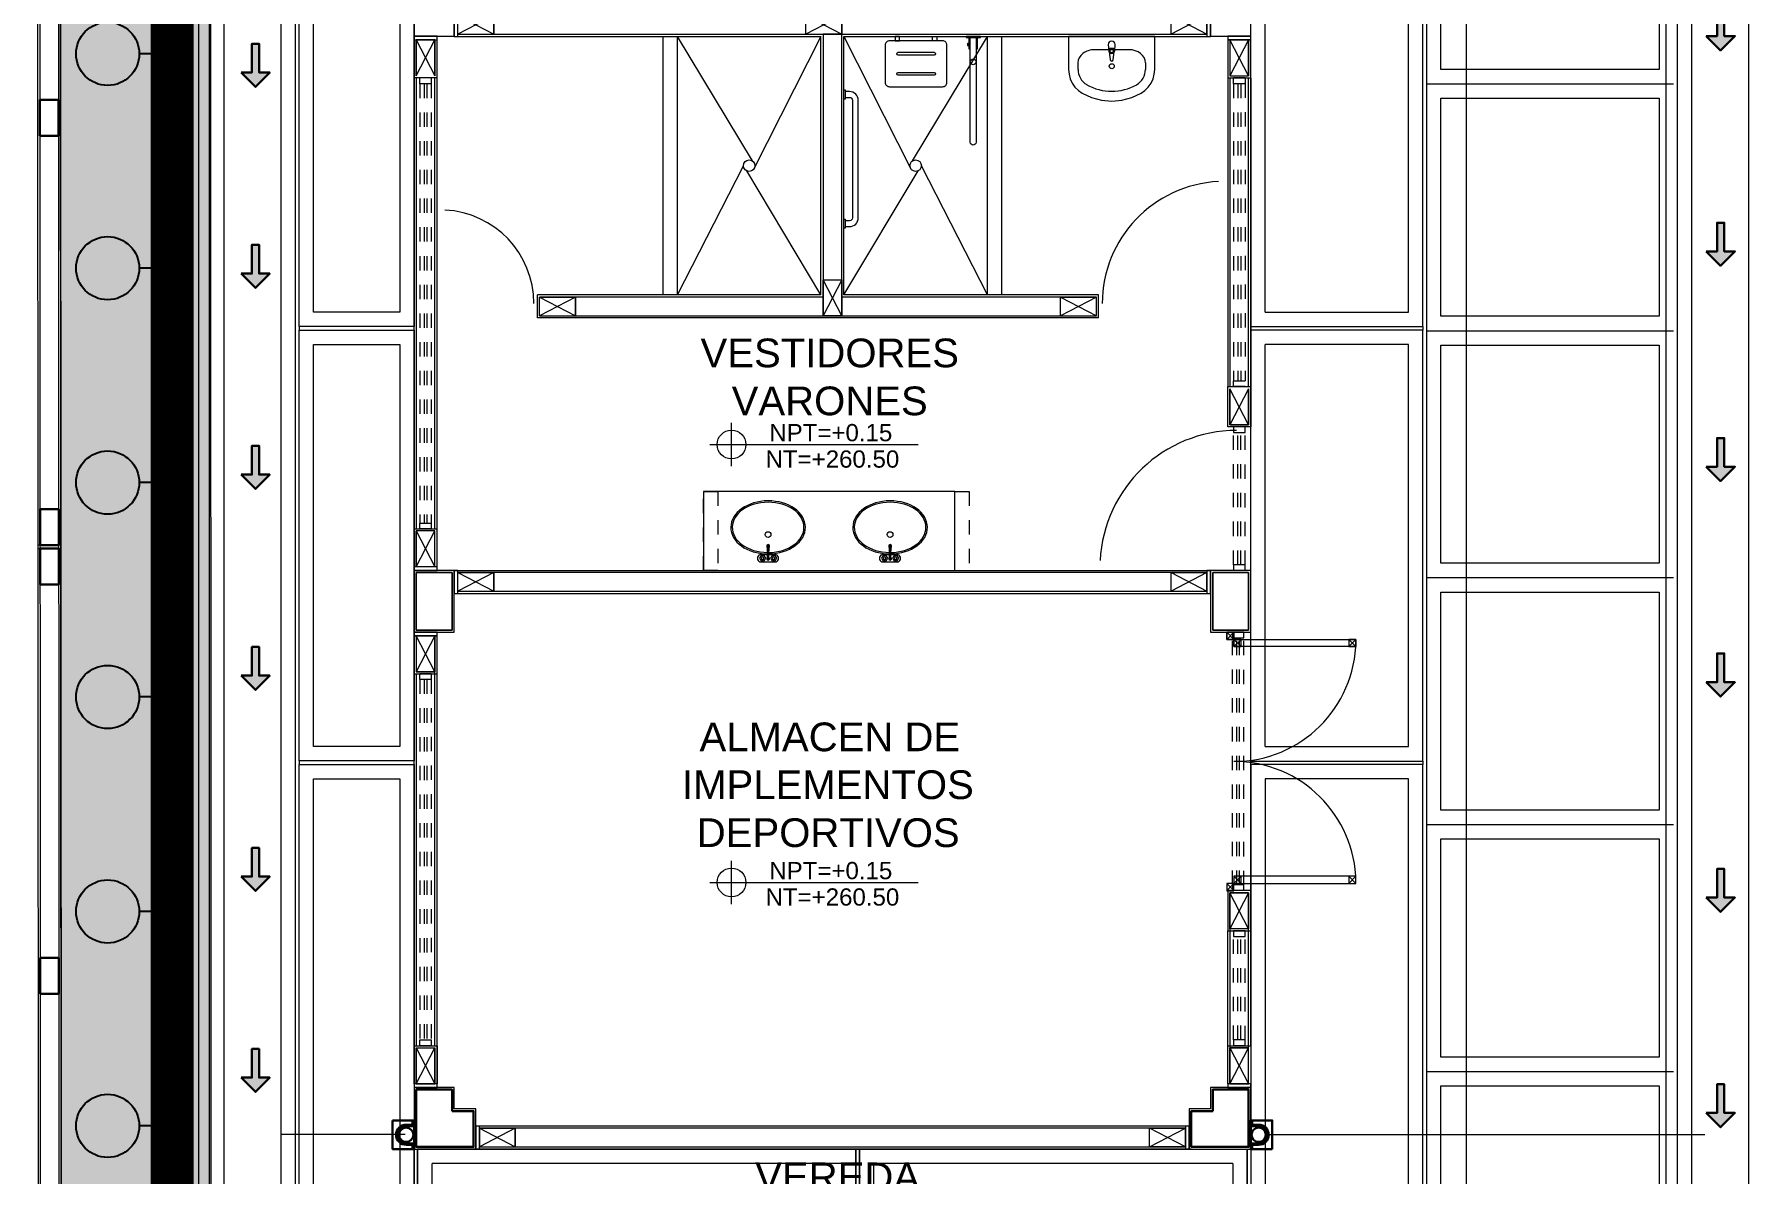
# Model space of a CAD drawing. Header units: metres. Extents: x 349075 to 349285, y 9281902 to 9282050.
# Drawn here: x 349090.89 to 349102.79, y 9281975.25 to 9281983.19 of the extents above; entities that cross this region are included whole.
import ezdxf

# ---------------------------------------------------------------- set-up
doc = ezdxf.new("R2010")
doc.units = ezdxf.units.M
doc.header["$LTSCALE"] = 0.25
doc.linetypes.add('01 nivel$0$HIDDEN2', pattern=[0.1875, 0.125, -0.0625])
doc.linetypes.add('DASHED', pattern=[1.524, 1.27, -0.254])
for name, color, linetype, lineweight in [('.', 7, 'Continuous', 0), ('0_ CUNETAS', 151, 'Continuous', 5), ('AREA-VERDE', 3, 'CONTINUOUS', 9), ('ARQ-FONDO', 253, 'CONTINUOUS', 9), ('CUNETAS-RED', 5, 'CONTINUOUS', 18), ('LLORAD-SIMB', 1, 'CONTINUOUS', 25), ('LLORAD-TRAMO', 1, 'CONTINUOUS', 70)]:
    doc.layers.add(name, color=color, linetype=linetype, lineweight=lineweight)
doc.styles.add('Arial_1', font='arial.ttf', dxfattribs={"height": 0.15})

# ---------------------------------------------------------------- blocks, each defined once
blk = doc.blocks.new('*U3857')
at = {"layer": '.', "lineweight": 30}
h = blk.add_hatch(color=1, dxfattribs=at)
h.dxf.hatch_style = 1
h.paths.add_polyline_path([(-0.025, -0.05), (-0.1, -0.05), (0, -0.15), (0.1, -0.05), (0.025, -0.05), (0.025, 0.15), (-0.025, 0.15)])
at = {"layer": '0_ CUNETAS', "color": 1, "lineweight": 30}
blk.add_lwpolyline([(-0.1, -0.05), (-0.025, -0.05), (-0.025, 0.15), (0.025, 0.15), (0.025, -0.05), (0.1, -0.05), (0, -0.15)], close=True, dxfattribs=at)
blk = doc.blocks.new('*U3858')
at = {"layer": '0_ CUNETAS', "color": 0, "linetype": 'ByBlock', "lineweight": -2, "transparency": 16777216}
for p in [(0, 64.4), (0, 63), (0, 61.6), (0, 60.2), (0, 58.8), (0, 57.4)]:
    blk.add_blockref('*U3857', p, dxfattribs=at)
blk = doc.blocks.new('*U3805')
at = {"layer": '.', "lineweight": 30}
h = blk.add_hatch(color=1, dxfattribs=at)
h.dxf.hatch_style = 1
h.paths.add_polyline_path([(-0.025, -0.05), (-0.1, -0.05), (0, -0.15), (0.1, -0.05), (0.025, -0.05), (0.025, 0.15), (-0.025, 0.15)])
at = {"layer": '0_ CUNETAS', "color": 1, "lineweight": 30}
blk.add_lwpolyline([(-0.1, -0.05), (-0.025, -0.05), (-0.025, 0.15), (0.025, 0.15), (0.025, -0.05), (0.1, -0.05), (0, -0.15)], close=True, dxfattribs=at)
blk = doc.blocks.new('*U3868')
at = {"layer": '0_ CUNETAS', "color": 0, "linetype": 'ByBlock', "lineweight": -2, "transparency": 16777216}
for p in [(0, 60), (0, 58.5), (0, 57), (0, 55.5), (0, 54), (0, 52.5)]:
    blk.add_blockref('*U3805', p, dxfattribs=at)
blk = doc.blocks.new('red drenaje')
at = {"layer": 'CUNETAS-RED', "lineweight": 0}
for p, q in [((-58.925, 56.623, -4.4), (-58.932, 109.103, -4.4)), ((-58.325, 56.624, -4.4), (-58.332, 109.103, -4.4)), ((-48.7, 70.003), (-48.7, 10.193)), ((-48.6, 69.78), (-48.6, 10.193))]:
    blk.add_line(p, q, dxfattribs=at)
at = {"layer": 'CUNETAS-RED', "lineweight": 0, "elevation": -24.948}
blk.add_lwpolyline([(-58.432, 109.003), (-58.832, 109.003), (-58.825, 56.724), (-58.425, 56.723)], close=True, dxfattribs=at)
at = {"layer": 'CUNETAS-RED', "lineweight": 0}
blk.add_lwpolyline([(-48.2, 10.193), (-48.2, 69.903), (-48.6, 69.903), (-48.6, 10.193)], close=True, dxfattribs=at)
for name, p in [('*U3858', (-58.605, 0.571, -24.948)), ('*U3868', (-48.396, 5.225))]:
    blk.add_blockref(name, p, dxfattribs=at)
blk = doc.blocks.new('bloque pg edf 04')
at = {"layer": 'ARQ-FONDO', "ltscale": 0.7, "elevation": 20.549}
blk.add_lwpolyline([(-12.33, 36.63), (1.5, 36.63), (1.5, -1.5), (-12.33, -1.5)], close=True, dxfattribs=at)
blk = doc.blocks.new('VEREDAA PG EDF 09')
at = {"layer": 'ARQ-FONDO'}
for p, q in [((-7.83, -6.851, -726.015), (-7.83, -3.851, -726.015)), ((-7.03, -6.851, -726.015), (-7.03, -3.851, -726.015)), ((-1.2, -6.851, 0), (-1.2, -3.851, 0)), ((0, -6.851, 0), (0, -3.851, 0)), ((-7.73, -6.751, -726.015), (-7.73, -3.951, -726.015)), ((-7.13, -3.951, -726.015), (-7.13, -6.751, -726.015)), ((-1.1, -6.751, 0), (-1.1, -3.951, 0)), ((-0.1, -6.751, 0), (-0.1, -3.951, 0)), ((-7.13, -6.751, -726.015), (-7.73, -6.751, -726.015)), ((-1.1, -6.751, 0), (-0.1, -6.751, 0)), ((-7.03, -6.851, -726.015), (-7.83, -6.851, -726.015)), ((-7.83, -9.876, -726.015), (-7.83, -6.876, -726.015)), ((-7.83, -6.876, -726.015), (-7.03, -6.876, -726.015)), ((-7.03, -9.876, -726.015), (-7.03, -6.876, -726.015)), ((-1.2, -6.851, 0), (0, -6.851, 0)), ((0, -6.877, 0), (-1.2, -6.877, 0)), ((-1.2, -9.877, 0), (-1.2, -6.877, 0)), ((0, -9.877, 0), (0, -6.877, 0)), ((-7.73, -9.776, -726.015), (-7.73, -6.976, -726.015)), ((-7.73, -6.976, -726.015), (-7.13, -6.976, -726.015)), ((-7.13, -6.976, -726.015), (-7.13, -9.776, -726.015)), ((-0.1, -6.977, 0), (-1.1, -6.977, 0)), ((-1.1, -9.777, 0), (-1.1, -6.977, 0)), ((-0.1, -9.777, 0), (-0.1, -6.977, 0)), ((-7.13, -9.776, -726.015), (-7.73, -9.776, -726.015)), ((-1.1, -9.777, 0), (-0.1, -9.777, 0)), ((-7.03, -9.876, -726.015), (-7.83, -9.876, -726.015)), ((-7.83, -13.38, -1010.523), (-7.83, -9.902, -1010.523)), ((-7.83, -9.902, -1010.523), (-7.03, -9.902, -1010.523)), ((-7.03, -9.902, -1010.523), (-7.03, -13.38, -1010.523)), ((-1.2, -9.877, 0), (0, -9.877, 0)), ((-1.2, -9.902, 0), (-1.2, -13.38, 0)), ((0, -9.902, 0), (-1.2, -9.902, 0)), ((0, -13.38, 0), (0, -9.902, 0)), ((-7.73, -13.28, -1010.523), (-7.73, -10.002, -1010.523)), ((-7.73, -10.002, -1010.523), (-7.13, -10.002, -1010.523)), ((-7.13, -10.002, -1010.523), (-7.13, -13.28, -1010.523)), ((-1.1, -10.002, 0), (-1.1, -13.28, 0)), ((-0.1, -10.002, 0), (-1.1, -10.002, 0)), ((-0.1, -13.28, 0), (-0.1, -10.002, 0)), ((-7.005, -13.38, 0), (-7.005, -12.58, 0)), ((-3.952, -12.58, 0), (-7.005, -12.58)), ((-3.952, -12.58, 0), (-3.952, -13.38, 0)), ((-3.927, -13.38, 0), (-3.927, -12.58, 0)), ((-3.927, -13.38, 0), (-3.927, -12.58, 0)), ((-3.927, -12.58, 0), (-1.225, -12.58, 0)), ((-1.225, -12.58, 0), (-1.225, -13.38, 0)), ((-1.225, -12.58, 0), (-1.225, -13.38, 0)), ((-6.905, -13.28, 0), (-6.905, -12.68, 0)), ((-4.052, -12.68, 0), (-6.905, -12.68, 0)), ((-4.052, -12.68, 0), (-4.052, -13.28, 0)), ((-3.827, -13.28, 0), (-3.827, -12.68, 0)), ((-3.827, -13.28, 0), (-3.827, -12.68, 0)), ((-1.325, -12.68, 0), (-3.827, -12.68, 0)), ((-1.325, -12.68, 0), (-1.325, -13.28, 0)), ((-1.325, -12.68, 0), (-1.325, -13.28, 0))]:
    blk.add_line(p, q, dxfattribs=at)
for points, elevation in [([(-7.03, -6.876), (-7.03, -6.851), (-7.83, -6.851), (-7.83, -6.876)], -726.015), ([(0, -6.851), (0, -6.877), (-1.2, -6.877), (-1.2, -6.851)], 0), ([(-7.03, -9.902), (-7.03, -9.876), (-7.83, -9.876), (-7.83, -9.902)], -726.015), ([(0, -9.877), (0, -9.902), (-1.2, -9.902), (-1.2, -9.877)], 0), ([(-3.952, -12.58), (-3.927, -12.58), (-3.927, -13.38), (-3.952, -13.38)], 0), ([(-1.225, -12.58), (-1.2, -12.58), (-1.2, -13.38), (-1.225, -13.38)], 0)]:
    blk.add_lwpolyline(points, close=True, dxfattribs=dict(at, elevation=elevation))
blk.add_lwpolyline([(-7.03, -12.58), (-7.005, -12.58), (-7.005, -13.38), (-7.03, -13.38)], close=True, dxfattribs=at)
at = {"layer": 'ARQ-FONDO', "style": 'Arial_1'}
blk.add_text('VEREDA', height=0.2, dxfattribs=at).set_placement((-4.653, -12.873))
blk = doc.blocks.new('FENENFONFNK')
at = {"layer": 'ARQ-FONDO'}
for p, q in [((-5.83, -3.051, -726.015), (-5.83, -6.051, -726.015)), ((-5.525, -4.016), (-5.525, -3.886)), ((-5.275, -3.886), (-5.525, -4.016)), ((-5.525, -3.886), (-5.275, -4.016)), ((-5.275, -3.886), (-5.275, -4.016)), ((-5.275, -4.016), (-5.275, -3.886)), ((-3.1, -4.016), (-3.1, -3.886)), ((-3.1, -4.016), (-3.1, -3.886)), ((-2.85, -3.886), (-3.1, -4.016)), ((-3.1, -3.886), (-2.85, -4.016)), ((-2.85, -3.886), (-2.85, -4.016)), ((-2.85, -4.016), (-2.85, -3.886)), ((-0.555, -4.016), (-0.555, -3.886)), ((-0.555, -4.016), (-0.555, -3.886)), ((-0.305, -3.886), (-0.555, -4.016)), ((-0.555, -3.886), (-0.305, -4.016)), ((-0.305, -4.016), (-0.305, -3.886)), ((-5.55, -4.031), (-2.995, -4.031, -441.508)), ((-5.525, -4.016), (-5.275, -4.016)), ((-5.275, -4.016), (-3.1, -4.016)), ((-4.095, -5.831, -441.507), (-4.095, -4.031, -441.507)), ((-3.995, -5.831, -441.507), (-3.995, -4.031, -441.507)), ((-3.1, -4.016), (-2.85, -4.016)), ((-2.995, -5.831, -441.507), (-2.995, -4.031)), ((-2.98, -4.016), (-2.98, -5.726)), ((-2.85, -4.016), (-2.98, -4.016)), ((-2.85, -4.016), (-0.555, -4.016)), ((-2.85, -5.726), (-2.85, -4.016)), ((-2.835, -4.031), (-0.28, -4.031)), ((-2.835, -5.831), (-2.835, -4.031)), ((-1.835, -5.831, 0), (-1.835, -4.031, 0)), ((-1.735, -5.831, 0), (-1.735, -4.031, 0)), ((-0.555, -4.016), (-0.305, -4.016)), ((-5.83, -7.725), (-5.83, -4.055, -726.015)), ((-5.815, -4.055), (-5.685, -4.055)), ((-5.815, -4.305), (-5.815, -4.055)), ((-5.815, -4.055), (-5.815, -4.305)), ((-5.685, -4.055), (-5.815, -4.055)), ((-5.815, -4.055), (-5.685, -4.305)), ((-5.815, -4.305), (-5.685, -4.055)), ((-5.685, -4.055), (-5.685, -4.305)), ((-5.685, -4.305), (-5.685, -4.055)), ((-5.67, -7.725), (-5.67, -4.055)), ((-0.16, -4.055), (-0.16, -4.32)), ((0, -4.055), (-0.16, -4.055)), ((-0.145, -4.055), (-0.145, -4.305)), ((-0.145, -4.055), (-0.015, -4.055)), ((-0.015, -4.305), (-0.145, -4.055)), ((-0.015, -4.055), (-0.145, -4.305)), ((-0.015, -4.305), (-0.015, -4.055)), ((-0.015, -4.055), (-0.015, -4.305)), ((0, -4.32), (0, -4.055)), ((-5.67, -4.32), (-5.83, -4.32)), ((-5.815, -4.32), (-5.815, -7.46)), ((-5.685, -7.46), (-5.685, -4.32)), ((-0.16, -4.32), (0, -4.32)), ((-0.16, -4.321), (-0.16, -6.469)), ((-0.145, -4.305), (-0.015, -4.305)), ((-0.145, -4.32), (-0.145, -6.469)), ((-0.015, -6.469), (-0.015, -4.32)), ((0, -4.321), (0, -6.469)), ((-2.98, -5.726), (-2.85, -5.726)), ((-2.98, -5.976), (-2.98, -5.726)), ((-2.98, -5.726), (-2.85, -5.726)), ((-2.98, -5.726), (-2.98, -5.976)), ((-2.85, -5.976), (-2.98, -5.726)), ((-2.85, -5.726), (-2.98, -5.976)), ((-2.85, -5.726), (-2.85, -5.976)), ((-2.85, -5.976), (-2.85, -5.726)), ((-2.995, -5.831), (-4.97, -5.831)), ((-4.97, -5.991), (-4.97, -5.831)), ((-4.705, -5.846), (-4.955, -5.846)), ((-4.955, -5.846), (-4.705, -5.846)), ((-4.955, -5.976), (-4.955, -5.846)), ((-4.705, -5.846), (-4.955, -5.976)), ((-4.955, -5.846), (-4.705, -5.976)), ((-2.98, -5.846), (-4.705, -5.846)), ((-4.705, -5.846), (-4.705, -5.976)), ((-4.705, -5.976), (-4.705, -5.846)), ((-2.98, -5.976), (-2.98, -5.846)), ((-1.325, -5.846), (-2.85, -5.846)), ((-2.85, -5.846), (-2.85, -5.976)), ((-1.06, -5.831), (-2.835, -5.831)), ((-1.325, -5.976), (-1.325, -5.846)), ((-1.075, -5.846), (-1.325, -5.846)), ((-1.325, -5.846), (-1.075, -5.846)), ((-1.325, -5.976), (-1.325, -5.846)), ((-1.075, -5.846), (-1.325, -5.976)), ((-1.325, -5.846), (-1.075, -5.976)), ((-1.075, -5.976), (-1.075, -5.846)), ((-1.06, -5.991), (-1.06, -5.831)), ((-1.06, -5.991), (-4.97, -5.991)), ((-4.955, -5.976), (-4.705, -5.976)), ((-4.705, -5.976), (-2.98, -5.976)), ((-2.85, -5.976), (-2.98, -5.976)), ((-2.98, -5.976), (-2.85, -5.976)), ((-2.85, -5.976), (-1.325, -5.976)), ((-1.325, -5.976), (-1.075, -5.976)), ((-5.83, -6.076, -726.015), (-5.83, -9.076, -726.015)), ((-0.16, -6.75), (-0.16, -6.469)), ((-0.16, -6.469), (0, -6.469)), ((-0.145, -6.735), (-0.145, -6.485)), ((-0.145, -6.485), (-0.145, -6.735)), ((-0.015, -6.735), (-0.145, -6.485)), ((-0.015, -6.485), (-0.145, -6.735)), ((-0.015, -6.485), (-0.015, -6.735)), ((-0.015, -6.735), (-0.015, -6.485)), ((0, -6.469), (0, -6.75)), ((-3.618, -7.023, -441.507), (-3.618, -6.723, -441.507)), ((0, -6.75), (-0.16, -6.75)), ((-0.015, -6.735), (-0.145, -6.735)), ((-0.145, -6.735), (-0.015, -6.735)), ((0, -7.75), (0, -6.75)), ((-3.768, -6.873, -441.507), (-2.318, -6.873, -441.507)), ((-5.83, -7.46), (-5.67, -7.46)), ((-5.685, -7.475), (-5.815, -7.475)), ((-5.815, -7.475), (-5.815, -7.725)), ((-5.815, -7.725), (-5.815, -7.475)), ((-5.815, -7.475), (-5.685, -7.725)), ((-5.815, -7.725), (-5.685, -7.475)), ((-5.685, -7.725), (-5.685, -7.475)), ((-5.685, -7.725), (-5.815, -7.725)), ((-5.815, -7.765), (-5.565, -7.765)), ((-5.815, -8.165), (-5.815, -7.765)), ((-5.565, -7.765), (-5.565, -8.165)), ((-5.55, -7.75), (-0.28, -7.75)), ((-5.275, -7.765), (-5.525, -7.765)), ((-5.525, -7.765), (-5.275, -7.765)), ((-5.525, -7.895), (-5.525, -7.765)), ((-5.275, -7.765), (-5.525, -7.895)), ((-5.525, -7.765), (-5.275, -7.895)), ((-0.555, -7.765), (-5.275, -7.765)), ((-5.275, -7.765), (-5.275, -7.895)), ((-5.275, -7.895), (-5.275, -7.765)), ((-0.555, -7.895), (-0.555, -7.765)), ((-0.305, -7.765), (-0.555, -7.765)), ((-0.555, -7.765), (-0.305, -7.765)), ((-0.555, -7.895), (-0.555, -7.765)), ((-0.305, -7.765), (-0.555, -7.895)), ((-0.555, -7.765), (-0.305, -7.895)), ((-0.305, -7.895), (-0.305, -7.765)), ((-0.265, -8.165), (-0.265, -7.765)), ((-0.265, -7.765), (-0.015, -7.765)), ((-0.015, -7.765), (-0.015, -8.165)), ((-5.55, -7.91), (-0.28, -7.91)), ((-5.525, -7.895), (-5.275, -7.895)), ((-5.275, -7.895), (-0.555, -7.895)), ((-0.555, -7.895), (-0.305, -7.895)), ((-5.83, -8.205), (-5.83, -8.47)), ((-5.67, -8.205), (-5.83, -8.205)), ((-5.565, -8.165), (-5.815, -8.165)), ((-5.685, -8.205), (-5.815, -8.205)), ((-5.815, -8.205), (-5.815, -8.455)), ((-5.815, -8.205), (-5.685, -8.205)), ((-5.685, -8.455), (-5.815, -8.205)), ((-5.685, -8.205), (-5.815, -8.455)), ((-5.685, -8.455), (-5.685, -8.205)), ((-5.685, -8.205), (-5.685, -8.455)), ((-5.67, -11.325), (-5.67, -8.205)), ((-5.67, -8.47), (-5.67, -8.205)), ((-0.015, -8.165), (-0.265, -8.165)), ((0, -9.98), (0, -8.18)), ((-5.83, -11.325), (-5.83, -8.47)), ((-5.83, -8.47), (-5.67, -8.47)), ((-5.685, -8.455), (-5.815, -8.455)), ((-5.815, -8.455), (-5.685, -8.455)), ((-5.815, -8.47), (-5.815, -11.06)), ((-5.685, -11.06), (-5.685, -8.455)), ((-3.618, -10.073, -441.507), (-3.618, -9.773, -441.507)), ((-3.768, -9.923, -441.507), (-2.318, -9.923, -441.507)), ((-0.16, -9.98), (-0.16, -10.26)), ((0, -9.98), (-0.16, -9.98)), ((-0.145, -10.245), (-0.145, -9.995)), ((-0.145, -9.995), (-0.015, -9.995)), ((-0.015, -9.995), (-0.145, -9.995)), ((-0.145, -9.995), (-0.145, -10.245)), ((-0.015, -10.245), (-0.145, -9.995)), ((-0.015, -9.995), (-0.145, -10.245)), ((-0.015, -9.995), (-0.015, -10.245)), ((-0.015, -10.245), (-0.015, -9.995)), ((0, -10.26), (0, -9.98)), ((-0.16, -10.26), (0, -10.26)), ((-0.16, -11.06), (-0.16, -10.26)), ((-0.145, -10.245), (-0.145, -11.075)), ((-0.015, -10.245), (-0.145, -10.245)), ((-0.015, -10.245), (-0.145, -10.245)), ((-0.015, -11.075), (-0.015, -10.245)), ((0, -11.06), (0, -10.26, 0)), ((-5.83, -11.325), (-5.83, -11.06)), ((-5.83, -11.06), (-5.67, -11.06)), ((-5.67, -11.06), (-5.67, -11.325)), ((-0.16, -11.325), (-0.16, -11.06)), ((-0.16, -11.06), (0, -11.06)), ((0, -11.06), (0, -11.325)), ((-5.815, -11.075), (-5.685, -11.075)), ((-5.815, -11.325), (-5.815, -11.075)), ((-5.815, -11.075), (-5.815, -11.325)), ((-5.815, -11.075), (-5.685, -11.325)), ((-5.815, -11.325), (-5.685, -11.075)), ((-5.685, -11.075), (-5.685, -11.325)), ((-5.685, -11.325), (-5.685, -11.075)), ((-0.015, -11.075), (-0.145, -11.075)), ((-0.145, -11.075), (-0.145, -11.325)), ((-0.145, -11.325), (-0.145, -11.075)), ((-0.145, -11.075), (-0.015, -11.325)), ((-0.145, -11.325), (-0.015, -11.075)), ((-0.145, -11.075), (-0.015, -11.075)), ((-0.015, -11.325), (-0.015, -11.075)), ((-5.67, -11.325), (-5.83, -11.325)), ((-5.685, -11.325), (-5.815, -11.325)), ((-5.815, -11.325), (-5.685, -11.325)), ((0, -11.325), (-0.16, -11.325)), ((-0.145, -11.325), (-0.015, -11.325)), ((-0.015, -11.325), (-0.145, -11.325)), ((-0.43, -11.62), (-5.4, -11.62)), ((-5.375, -11.635), (-5.375, -11.765)), ((-5.125, -11.635), (-5.375, -11.635)), ((-5.375, -11.635), (-5.125, -11.635)), ((-5.375, -11.765), (-5.375, -11.635)), ((-5.125, -11.635), (-5.375, -11.765)), ((-5.375, -11.635), (-5.125, -11.765)), ((-5.125, -11.765), (-5.125, -11.635)), ((-0.705, -11.635), (-5.125, -11.635)), ((-5.125, -11.635), (-5.125, -11.765)), ((-0.705, -11.765), (-0.705, -11.635)), ((-0.705, -11.635), (-0.455, -11.635)), ((-0.705, -11.765), (-0.705, -11.635)), ((-0.455, -11.635), (-0.705, -11.635)), ((-0.705, -11.765), (-0.455, -11.635)), ((-0.455, -11.765), (-0.705, -11.635)), ((-0.455, -11.635), (-0.455, -11.765)), ((-0.455, -11.765), (-0.455, -11.635)), ((-5.375, -11.765), (-5.125, -11.765)), ((-5.125, -11.765), (-0.705, -11.765)), ((-0.455, -11.765), (-0.705, -11.765)), ((-0.705, -11.765), (-0.455, -11.765)), ((-5.805, -11.78, 0), (-2.752, -11.78, 0)), ((-0.415, -11.78), (-5.4, -11.78)), ((-2.727, -11.78, 0), (-0.025, -11.78, 0)), ((-2.727, -11.78, 0), (-0.025, -11.78, 0))]:
    blk.add_line(p, q, dxfattribs=at)
at = {"layer": 'ARQ-FONDO', "lineweight": 0}
for p, q in [((-3.472, -4.898), (-3.995, -4.031)), ((-2.995, -4.031), (-3.462, -4.953)), ((-2.835, -4.031, 0), (-2.368, -4.953, 0)), ((-2.358, -4.898, 0), (-1.835, -4.031, 0)), ((-3.995, -5.831), (-3.535, -4.931)), ((-2.995, -5.831), (-3.512, -4.967)), ((-2.835, -5.831, 0), (-2.318, -4.967, 0)), ((-1.835, -5.831, 0), (-2.295, -4.931, 0)), ((-2.063, -7.2, -441.507), (-3.813, -7.2, -441.507)), ((-3.813, -7.2, -441.507), (-3.813, -7.75, -441.507)), ((-2.063, -7.75, -441.507), (-2.063, -7.2, -441.507)), ((-3.368, -7.668, -441.507), (-3.368, -7.579, -441.507)), ((-3.358, -7.668, -441.507), (-3.358, -7.579, -441.507)), ((-2.518, -7.668, -441.507), (-2.518, -7.579, -441.507)), ((-2.508, -7.668, -441.507), (-2.508, -7.579, -441.507)), ((-3.813, -7.75, -441.507), (-2.063, -7.75, -441.507))]:
    blk.add_line(p, q, dxfattribs=at)
at = {"layer": 'ARQ-FONDO', "linetype": 'Continuous'}
for p, q in [((-1.269, -4.031, -441.507), (-1.269, -4.26, -441.507)), ((-0.669, -4.031, -441.507), (-1.269, -4.031, -441.507)), ((-0.669, -4.26, -441.507), (-0.669, -4.031, -441.507)), ((-0.85, -4.123, -441.507), (-1.088, -4.123, -441.507)), ((-0.994, -4.088, -441.507), (-0.99, -4.13, -441.507)), ((-0.987, -4.139, -441.507), (-0.98, -4.192, -441.507)), ((-0.983, -4.128, -441.507), (-0.983, -4.113, -441.507)), ((-0.983, -4.113, -441.507), (-0.956, -4.113, -441.507)), ((-0.958, -4.192, -441.507), (-0.951, -4.139, -441.507)), ((-0.956, -4.113, -441.507), (-0.956, -4.128, -441.507)), ((-0.948, -4.13, -441.507), (-0.944, -4.088, -441.507)), ((-1.269, -4.26, -441.507), (-1.266, -4.293, -441.507)), ((-1.204, -4.214, -441.507), (-1.204, -4.26, -441.507)), ((-0.734, -4.214, -441.507), (-0.734, -4.26, -441.507)), ((-0.672, -4.293, -441.507), (-0.669, -4.26, -441.507)), ((-5.79, -4.36), (-5.79, -4.32)), ((-5.71, -4.32), (-5.79, -4.32)), ((-5.71, -4.36), (-5.79, -4.36)), ((-5.71, -4.32), (-5.71, -4.36)), ((-1.266, -4.293, -441.507), (-1.258, -4.326, -441.507)), ((-1.258, -4.326, -441.507), (-1.244, -4.357, -441.507)), ((-1.244, -4.357, -441.507), (-1.225, -4.384, -441.507)), ((-1.225, -4.384, -441.507), (-1.201, -4.407, -441.507)), ((-0.737, -4.407, -441.507), (-0.714, -4.384, -441.507)), ((-0.714, -4.384, -441.507), (-0.695, -4.357, -441.507)), ((-0.695, -4.357, -441.507), (-0.681, -4.326, -441.507)), ((-0.681, -4.326, -441.507), (-0.672, -4.293, -441.507)), ((-0.12, -4.36), (-0.12, -4.32)), ((-0.04, -4.32), (-0.12, -4.32)), ((-0.04, -4.36), (-0.12, -4.36)), ((-0.04, -4.32), (-0.04, -4.36)), ((-1.201, -4.407, -441.507), (-1.174, -4.426, -441.507)), ((-1.174, -4.426, -441.507), (-1.109, -4.456, -441.507)), ((-1.109, -4.456, -441.507), (-1.04, -4.474, -441.507)), ((-1.04, -4.474, -441.507), (-0.969, -4.481, -441.507)), ((-0.969, -4.481, -441.507), (-0.898, -4.474, -441.507)), ((-0.898, -4.474, -441.507), (-0.829, -4.456, -441.507)), ((-0.829, -4.456, -441.507), (-0.764, -4.426, -441.507)), ((-0.764, -4.426, -441.507), (-0.737, -4.407, -441.507)), ((-0.04, -6.214), (-0.04, -6.254)), ((-0.12, -6.429), (-0.04, -6.429)), ((-0.12, -6.469), (-0.12, -6.429)), ((-0.04, -6.469), (-0.12, -6.469)), ((-0.12, -6.75), (-0.12, -6.79)), ((-0.04, -6.75), (-0.12, -6.75)), ((-0.04, -6.79), (-0.04, -6.75)), ((-0.12, -6.79), (-0.04, -6.79)), ((-5.79, -7.42, -664.369), (-5.71, -7.42, -664.369)), ((-5.79, -7.46, -664.369), (-5.79, -7.42, -664.369)), ((-5.71, -7.46, -664.369), (-5.79, -7.46, -664.369)), ((-5.71, -7.42, -664.369), (-5.71, -7.46, -664.369)), ((-0.04, -7.71), (-0.12, -7.71)), ((-0.12, -7.71), (-0.12, -7.75)), ((-0.04, -7.75), (-0.04, -7.71)), ((-0.04, -7.75), (-0.12, -7.75)), ((-0.128, -8.18), (-0.128, -8.22)), ((-0.048, -8.18), (-0.128, -8.18)), ((-0.048, -8.22), (-0.048, -8.18)), ((-0.128, -8.22), (-0.048, -8.22)), ((-5.79, -8.51), (-5.79, -8.47)), ((-5.71, -8.47), (-5.79, -8.47)), ((-5.71, -8.51), (-5.79, -8.51)), ((-5.71, -8.47), (-5.71, -8.51)), ((-0.048, -9.94), (-0.128, -9.94)), ((-0.128, -9.94), (-0.128, -9.98)), ((-0.048, -9.98), (-0.128, -9.98)), ((-0.048, -9.98), (-0.048, -9.94)), ((-0.12, -10.26, -664.369), (-0.12, -10.3, -664.369)), ((-0.04, -10.26, -664.369), (-0.12, -10.26, -664.369)), ((-0.12, -10.3, -664.369), (-0.04, -10.3, -664.369)), ((-0.04, -10.3, -664.369), (-0.04, -10.26, -664.369)), ((-5.79, -11.02), (-5.71, -11.02)), ((-5.79, -11.06), (-5.79, -11.02)), ((-5.71, -11.06), (-5.79, -11.06)), ((-5.71, -11.02), (-5.71, -11.06)), ((-0.04, -11.02, -664.369), (-0.12, -11.02, -664.369)), ((-0.12, -11.02, -664.369), (-0.12, -11.06, -664.369)), ((-0.04, -11.06, -664.369), (-0.12, -11.06, -664.369)), ((-0.04, -11.06, -664.369), (-0.04, -11.02, -664.369))]:
    blk.add_line(p, q, dxfattribs=at)
at = {"layer": 'ARQ-FONDO', "linetype": '01 nivel$0$HIDDEN2', "ltscale": 0.5}
for p, q in [((-5.79, -4.36, -664.369), (-5.79, -7.42, -664.369)), ((-5.76, -4.36, -664.369), (-5.76, -7.42, -664.369)), ((-5.74, -4.36, -664.369), (-5.74, -7.42, -664.369)), ((-5.71, -4.36, -664.369), (-5.71, -7.419, -664.369)), ((-0.12, -4.36), (-0.12, -6.429)), ((-0.09, -4.36), (-0.09, -6.429)), ((-0.07, -4.36), (-0.07, -6.429)), ((-0.04, -4.359), (-0.04, -6.429)), ((-0.12, -7.71), (-0.12, -6.79)), ((-0.09, -7.71), (-0.09, -6.79)), ((-0.07, -7.71), (-0.07, -6.79)), ((-0.04, -7.711), (-0.04, -6.791)), ((-0.128, -9.94), (-0.128, -8.22)), ((-0.098, -9.94), (-0.098, -8.22)), ((-0.078, -9.94), (-0.078, -8.22)), ((-0.048, -9.941), (-0.048, -8.221)), ((-5.79, -8.51), (-5.79, -11.02)), ((-5.76, -8.51), (-5.76, -11.02)), ((-5.74, -8.51), (-5.74, -11.02)), ((-5.71, -8.509), (-5.71, -11.019)), ((-0.12, -11.02, -664.369), (-0.12, -10.3, -664.369)), ((-0.09, -11.02, -664.369), (-0.09, -10.3, -664.369)), ((-0.07, -11.02, -664.369), (-0.07, -10.3, -664.369)), ((-0.04, -11.021, -664.369), (-0.04, -10.301, -664.369))]:
    blk.add_line(p, q, dxfattribs=at)
at = {"layer": 'ARQ-FONDO', "linetype": '01 nivel$0$HIDDEN2'}
for p, q in [((-0.04, -6.214), (-0.04, -6.254)), ((-0.04, -6.79), (-0.04, -6.75)), ((-5.71, -7.42, -664.369), (-5.71, -7.46, -664.369)), ((-0.048, -8.22), (-0.048, -8.18)), ((-0.04, -10.3, -664.369), (-0.04, -10.26, -664.369)), ((-5.71, -11.02), (-5.71, -11.06))]:
    blk.add_line(p, q, dxfattribs=at)
at = {"layer": 'ARQ-FONDO', "linetype": 'DASHED', "lineweight": 0, "ltscale": 0.2}
for p, q in [((-3.813, -7.75, -441.507), (-3.813, -7.2, -441.507)), ((-3.813, -7.2, -441.507), (-3.713, -7.2, -441.507)), ((-3.713, -7.2, -441.507), (-3.713, -7.75, -441.507)), ((-2.063, -7.75, -441.507), (-2.063, -7.2, -441.507)), ((-2.063, -7.2, -441.507), (-1.963, -7.2, -441.507)), ((-1.963, -7.2, -441.507), (-1.963, -7.75, -441.507)), ((-3.713, -7.75, -441.507), (-3.813, -7.75, -441.507))]:
    blk.add_line(p, q, dxfattribs=at)
at = {"layer": 'ARQ-FONDO', "lineweight": 0, "extrusion": (3.98853e-05, -0.005745, 0.999983)}
for p, q in [((-0.117, -8.18, 0), (-0.167, -8.23, 0)), ((-0.117, -8.23, 0), (-0.167, -8.18, 0)), ((-0.067, -8.23, 0), (-0.117, -8.28, -0.001)), ((-0.067, -8.28, -0.001), (-0.117, -8.23, 0)), ((0.733, -8.23, 0), (0.683, -8.28, -0.001)), ((0.733, -8.28, -0.001), (0.683, -8.23, 0)), ((-0.117, -9.93, -0.01), (-0.167, -9.98, -0.01)), ((-0.117, -9.98, -0.01), (-0.167, -9.93, -0.01)), ((-0.067, -9.88, -0.01), (-0.117, -9.93, -0.01)), ((-0.067, -9.93, -0.01), (-0.117, -9.88, -0.01)), ((0.733, -9.88, -0.01), (0.683, -9.93, -0.01)), ((0.733, -9.93, -0.01), (0.683, -9.88, -0.01))]:
    blk.add_line(p, q, dxfattribs=at)
at = {"layer": 'ARQ-FONDO', "lineweight": 30}
for p, q in [((-5.885, -11.61, -1010.441), (-5.84, -11.61, -1010.441)), ((-5.885, -11.62, -1010.441), (-5.83, -11.62, -1010.441)), ((-5.84, -11.61, -1010.441), (-5.84, -11.585, -1010.441)), ((0.055, -11.62, 0.081), (0, -11.62, 0.081)), ((0.055, -11.62, 0.081), (0, -11.62, 0.081)), ((0.01, -11.61, 0.081), (0.01, -11.585, 0.081)), ((0.01, -11.61, 0.081), (0.01, -11.585, 0.081)), ((0.055, -11.61, 0.081), (0.01, -11.61, 0.081)), ((0.055, -11.61, 0.081), (0.01, -11.61, 0.081)), ((-5.885, -11.74, -1010.441), (-5.83, -11.74, -1010.441)), ((-5.885, -11.75, -1010.441), (-5.84, -11.75, -1010.441)), ((-5.84, -11.75, -1010.441), (-5.84, -11.775, -1010.441)), ((0.055, -11.74, 0.081), (0, -11.74, 0.081)), ((0.055, -11.74, 0.081), (0, -11.74, 0.081)), ((0.01, -11.75, 0.081), (0.01, -11.775, 0.081)), ((0.055, -11.75, 0.081), (0.01, -11.75, 0.081)), ((0.01, -11.75, 0.081), (0.01, -11.775, 0.081)), ((0.055, -11.75, 0.081), (0.01, -11.75, 0.081))]:
    blk.add_line(p, q, dxfattribs=at)
at = {"layer": 'ARQ-FONDO'}
for points in [[(-5.83, -4.03), (-5.55, -4.03), (-5.55, -3.6), (-5.83, -3.6)], [(0, -3.6), (-0.28, -3.6), (-0.28, -4.03), (0, -4.03)], [(-5.525, -3.871), (-5.55, -3.871), (-5.55, -4.031), (-5.525, -4.031)], [(-0.28, -3.871), (-0.305, -3.871), (-0.305, -4.031), (-0.28, -4.031)], [(-5.83, -4.03), (-5.83, -4.055), (-5.67, -4.055), (-5.67, -4.03)], [(-0.16, -4.03), (-0.16, -4.055), (0, -4.055), (0, -4.03)], [(-5.83, -7.725), (-5.83, -7.75), (-5.67, -7.75), (-5.67, -7.725)], [(-5.83, -8.18), (-5.55, -8.18), (-5.55, -7.75), (-5.83, -7.75)], [(-5.815, -8.165), (-5.565, -8.165), (-5.565, -7.765), (-5.815, -7.765)], [(-5.525, -7.75), (-5.55, -7.75), (-5.55, -7.91), (-5.525, -7.91)], [(-0.28, -7.75), (-0.305, -7.75), (-0.305, -7.91), (-0.28, -7.91)], [(0, -7.75), (-0.28, -7.75), (-0.28, -8.18), (0, -8.18)], [(-0.015, -8.165), (-0.015, -7.765), (-0.265, -7.765), (-0.265, -8.165)], [(-5.83, -8.18), (-5.83, -8.205), (-5.67, -8.205), (-5.67, -8.18)], [(-5.83, -11.325), (-5.83, -11.35), (-5.67, -11.35), (-5.67, -11.325)], [(-5.55, -11.5), (-5.55, -11.35), (-5.83, -11.35), (-5.83, -11.78), (-5.4, -11.78), (-5.4, -11.5)], [(-0.28, -11.5), (-0.43, -11.5), (-0.43, -11.78), (0, -11.78), (0, -11.35), (-0.28, -11.35)], [(-0.16, -11.325), (-0.16, -11.35), (0, -11.35), (0, -11.325)], [(-5.375, -11.62), (-5.4, -11.62), (-5.4, -11.78), (-5.375, -11.78)], [(-0.43, -11.62), (-0.455, -11.62), (-0.455, -11.78), (-0.43, -11.78)]]:
    blk.add_lwpolyline(points, close=True, dxfattribs=at)
at = {"layer": 'ARQ-FONDO', "linetype": 'Continuous', "elevation": -441.507}
for points in [[(-2.447, -4.031), (-2.477, -4.031), (-2.477, -4.061), (-2.447, -4.061)], [(-2.218, -4.031), (-2.188, -4.031), (-2.188, -4.061), (-2.218, -4.061)]]:
    blk.add_lwpolyline(points, close=True, dxfattribs=at)
at = {"layer": 'ARQ-FONDO'}
for points, elevation in [([(-1.984, -4.038), (-1.884, -4.038), (-1.884, -4.031), (-1.984, -4.031)], -441.507), ([(-1.964, -4.038), (-1.964, -4.118), (-1.954, -4.118), (-1.954, -4.038)], -441.507), ([(-1.904, -4.118), (-1.904, -4.038), (-1.914, -4.038), (-1.914, -4.118)], -441.507), ([(-1.973, -4.08), (-1.973, -4.094), (-1.964, -4.094), (-1.964, -4.08)], -441.507), ([(-2.827, -4.403), (-2.827, -4.467), (-2.835, -4.467), (-2.835, -4.403)], 0), ([(-2.827, -5.303), (-2.827, -5.367), (-2.835, -5.367), (-2.835, -5.303)], 0)]:
    blk.add_lwpolyline(points, close=True, dxfattribs=dict(at, elevation=elevation))
for points, elevation in [([(-1.914, -4.038), (-1.914, -4.768, -1), (-1.954, -4.768), (-1.954, -4.038)], -441.507), ([(-2.735, -5.295), (-2.735, -4.475, 0.414214), (-2.795, -4.415), (-2.827, -4.415), (-2.827, -4.455), (-2.795, -4.455, -0.414214), (-2.775, -4.475), (-2.775, -5.295, -0.414214), (-2.795, -5.315), (-2.827, -5.315), (-2.827, -5.355), (-2.795, -5.355, 0.414214)], 0)]:
    blk.add_lwpolyline(points, format="xyb", close=True, dxfattribs=dict(at, elevation=elevation))
at = {"layer": 'ARQ-FONDO', "linetype": 'Continuous', "elevation": -441.507}
for points in [[(-2.517, -4.061, 0.414214), (-2.547, -4.091), (-2.547, -4.351, 0.414214), (-2.517, -4.381), (-2.147, -4.381, 0.414214), (-2.117, -4.351), (-2.117, -4.091, 0.414214), (-2.147, -4.061)], [(-2.207, -4.141, -1), (-2.207, -4.161), (-2.457, -4.161, -1), (-2.457, -4.141)], [(-2.207, -4.281, -1), (-2.207, -4.301), (-2.457, -4.301, -1), (-2.457, -4.281)]]:
    blk.add_lwpolyline(points, format="xyb", close=True, dxfattribs=at)
at = {"layer": 'ARQ-FONDO', "lineweight": 0, "elevation": -441.507}
for points in [[(-3.358, -7.625), (-3.353, -7.58, 1.115964), (-3.373, -7.58), (-3.368, -7.625)], [(-2.508, -7.625), (-2.503, -7.58, 1.115964), (-2.523, -7.58), (-2.518, -7.625)], [(-3.368, -7.64), (-3.42, -7.64, 0.688608), (-3.42, -7.69), (-3.307, -7.69, 0.688608), (-3.307, -7.64)], [(-3.307, -7.64), (-3.358, -7.64, 0.688608)], [(-2.518, -7.64), (-2.57, -7.64, 0.688608), (-2.57, -7.69), (-2.457, -7.69, 0.688608), (-2.457, -7.64)], [(-2.457, -7.64), (-2.508, -7.64, 0.688608)]]:
    blk.add_lwpolyline(points, format="xyb", dxfattribs=at)
for points in [[(-3.412, -7.646), (-3.423, -7.665), (-3.412, -7.684), (-3.39, -7.683), (-3.379, -7.665), (-3.39, -7.646)], [(-3.401, -7.655), (-3.41, -7.66), (-3.41, -7.67), (-3.401, -7.675), (-3.392, -7.67), (-3.392, -7.66)], [(-3.335, -7.646), (-3.346, -7.665), (-3.335, -7.683), (-3.314, -7.683), (-3.303, -7.665), (-3.314, -7.646)], [(-3.325, -7.655), (-3.333, -7.66), (-3.333, -7.67), (-3.325, -7.675), (-3.316, -7.67), (-3.316, -7.66)], [(-2.562, -7.646), (-2.573, -7.665), (-2.562, -7.684), (-2.54, -7.683), (-2.529, -7.665), (-2.54, -7.646)], [(-2.551, -7.655), (-2.56, -7.66), (-2.56, -7.67), (-2.551, -7.675), (-2.542, -7.67), (-2.542, -7.66)], [(-2.485, -7.646), (-2.496, -7.665), (-2.485, -7.683), (-2.464, -7.683), (-2.453, -7.665), (-2.464, -7.646)], [(-2.475, -7.655), (-2.483, -7.66), (-2.483, -7.67), (-2.475, -7.675), (-2.466, -7.67), (-2.466, -7.66)]]:
    blk.add_lwpolyline(points, close=True, dxfattribs=at)
at = {"layer": 'ARQ-FONDO', "extrusion": (3.98853e-05, -0.005745, 0.999983), "elevation": 0.047}
blk.add_lwpolyline([(-0.117, -8.18), (-0.117, -8.23), (-0.167, -8.23), (-0.167, -8.18)], close=True, dxfattribs=at)
at = {"layer": 'ARQ-FONDO', "lineweight": 20, "extrusion": (3.98853e-05, -0.005745, 0.999983), "elevation": 0.047}
for points in [[(-0.117, -8.23), (-0.117, -8.18), (-0.167, -8.18), (-0.167, -8.23)], [(-0.067, -8.28), (-0.067, -8.23), (-0.117, -8.23), (-0.117, -8.28)], [(0.733, -8.28), (0.733, -8.23), (0.683, -8.23), (0.683, -8.28)], [(-0.117, -9.98), (-0.117, -9.93), (-0.167, -9.93), (-0.167, -9.98)], [(-0.067, -9.93), (-0.067, -9.88), (-0.117, -9.88), (-0.117, -9.93)], [(0.733, -9.93), (0.733, -9.88), (0.683, -9.88), (0.683, -9.93)]]:
    blk.add_lwpolyline(points, close=True, dxfattribs=at)
at = {"layer": 'ARQ-FONDO', "lineweight": 13, "extrusion": (3.98853e-05, -0.005745, 0.999983), "elevation": 0.047}
for points in [[(0.733, -8.28), (-0.117, -8.28), (-0.117, -8.23), (0.733, -8.23)], [(0.733, -9.88), (-0.117, -9.88), (-0.117, -9.93), (0.733, -9.93)]]:
    blk.add_lwpolyline(points, close=True, dxfattribs=at)
at = {"layer": 'ARQ-FONDO', "lineweight": 30}
for points in [[(-5.565, -11.515), (-5.565, -11.365), (-5.815, -11.365), (-5.815, -11.765), (-5.415, -11.765), (-5.415, -11.515), (-5.565, -11.515)], [(-0.265, -11.515), (-0.415, -11.515), (-0.415, -11.765), (-0.015, -11.765), (-0.015, -11.365), (-0.265, -11.365), (-0.265, -11.515)]]:
    blk.add_lwpolyline(points, dxfattribs=at)
for points, elevation in [([(-5.98, -11.58), (-5.98, -11.78), (-5.83, -11.78), (-5.83, -11.58)], -1010.441), ([(0.15, -11.78), (0.15, -11.58), (0, -11.58), (0, -11.78)], 0.081), ([(0.15, -11.78), (0.15, -11.58), (0, -11.58), (0, -11.78)], 0.081)]:
    blk.add_lwpolyline(points, close=True, dxfattribs=dict(at, elevation=elevation))
at = {"layer": 'ARQ-FONDO'}
for centre, radius in [((-1.934, -4.208, -441.507), 0.02), ((-3.618, -6.873, -441.507), 0.1), ((-3.618, -9.923, -441.507), 0.1)]:
    blk.add_circle(centre, radius, dxfattribs=at)
at = {"layer": 'ARQ-FONDO', "linetype": 'Continuous'}
blk.add_circle((-0.969, -4.238, -441.507), 0.0175, dxfattribs=at)
at = {"layer": 'ARQ-FONDO', "lineweight": 0}
for centre, radius in [((-3.495, -4.931, -662.261), 0.04), ((-2.335, -4.931, 220.754), 0.04), ((-3.363, -7.5, -441.507), 0.02), ((-2.513, -7.5, -441.507), 0.02)]:
    blk.add_circle(centre, radius, dxfattribs=at)
at = {"layer": 'ARQ-FONDO', "lineweight": 30}
for centre in [(-5.885, -11.68, -1010.441), (0.055, -11.68, 0.081), (0.055, -11.68, 0.081)]:
    blk.add_circle(centre, 0.05, dxfattribs=at)
at = {"layer": 'ARQ-FONDO', "linetype": 'Continuous'}
for centre, radius, start, end in [((-0.969, -4.088, -441.507), 0.025, 0.0004, 180.0004), ((-0.969, -4.128, -441.507), 0.0211, 185.17, 212.7714), ((-0.969, -4.128, -441.507), 0.0211, 212.7714, 327.2294), ((-0.969, -4.128, -441.507), 0.0136, 180.0004, 0.0004), ((-0.969, -4.128, -441.507), 0.0211, 327.2294, 354.8308), ((-0.969, -4.191, -441.507), 0.0112, 187.1393, 352.8615)]:
    blk.add_arc(centre, radius, start, end, dxfattribs=at)
at = {"layer": 'ARQ-FONDO'}
for centre, radius, start, end in [((-0.182, -5.893, 0), 0.853, 92.9184, 179.8419), ((-5.648, -5.892, 441.507), 0.653, 0.1589, 87.0825), ((-0.097, -7.729), 0.954, 90.1588, 177.0824)]:
    blk.add_arc(centre, radius, start, end, dxfattribs=at)
at = {"layer": 'ARQ-FONDO', "lineweight": 0}
for centre, radius, start, end in [((-3.363, -7.579, -441.507), 0.005, 0.1112, 180.1112), ((-2.513, -7.579, -441.507), 0.005, 0.1112, 180.1112), ((-3.363, -7.668, -441.507), 0.01, 120.1112, 60.1112), ((-3.363, -7.668, -441.507), 0.005, 180.1112, 0.1112), ((-2.513, -7.668, -441.507), 0.01, 120.1112, 60.1112), ((-2.513, -7.668, -441.507), 0.005, 180.1112, 0.1112)]:
    blk.add_arc(centre, radius, start, end, dxfattribs=at)
at = {"layer": 'ARQ-FONDO', "lineweight": 0, "extrusion": (3.98853e-05, -0.005745, 0.999983)}
for centre, start, end in [((-0.117, -8.23, 0.047), 270.0001, 359.296), ((-0.117, -9.93, 0.047), 0.7041, 90.0003)]:
    blk.add_arc(centre, 0.85, start, end, dxfattribs=at)
at = {"layer": 'ARQ-FONDO', "lineweight": 30}
for centre, radius, start, end in [((-5.885, -11.68, -1010.441), 0.07, 90, 270), ((-5.885, -11.68, -1010.441), 0.06, 90, 270), ((-5.835, -11.585, -1010.441), 0.005, 0, 180), ((0.005, -11.585, 0.081), 0.005, 0, 180), ((0.005, -11.585, 0.081), 0.005, 0, 180), ((0.055, -11.68, 0.081), 0.07, 270, 90), ((0.055, -11.68, 0.081), 0.07, 270, 90), ((0.055, -11.68, 0.081), 0.06, 270, 90), ((0.055, -11.68, 0.081), 0.06, 270, 90), ((-5.835, -11.775, -1010.441), 0.005, 180, 0), ((0.005, -11.775, 0.081), 0.005, 180, 0), ((0.005, -11.775, 0.081), 0.005, 180, 0)]:
    blk.add_arc(centre, radius, start, end, dxfattribs=at)
at = {"layer": 'ARQ-FONDO', "linetype": 'Continuous'}
for centre, major_axis, ratio, start_param, end_param in [((-1.088, -4.214, -441.507), (0.116, 0), 0.783646, 1.570796, 3.141593), ((-0.85, -4.214, -441.507), (0.116, 0), 0.783646, 0, 1.570796), ((-1.088, -4.26, -441.507), (0, 0.121), 0.956522, 1.570796, 2.644618), ((-0.85, -4.26, -441.507), (0, 0.121), 0.956522, 3.638567, 4.712389), ((-0.969, -4.031, -441.507), (0, 0.382), 0.956522, 2.644618, 3.638567)]:
    blk.add_ellipse(centre, major_axis=major_axis, ratio=ratio, start_param=start_param, end_param=end_param, dxfattribs=at)
at = {"layer": 'ARQ-FONDO', "lineweight": 0}
for centre, major_axis, ratio, start_param, end_param in [((-3.363, -7.45, -441.507), (-0.26, -0.001), 0.711538, 1.588351, 7.833073), ((-3.363, -7.45, -441.507), (-0.25, 0), 0.7, 1.589053, 7.832236), ((-2.513, -7.45, -441.507), (-0.26, -0.001), 0.711538, 1.588351, 7.833073), ((-2.513, -7.45, -441.507), (-0.25, 0), 0.7, 1.589053, 7.832236)]:
    blk.add_ellipse(centre, major_axis=major_axis, ratio=ratio, start_param=start_param, end_param=end_param, dxfattribs=at)
at = {"layer": 'ARQ-FONDO', "style": 'Arial_1'}
for s, p in [('VESTIDORES', (-3.834, -6.335, -441.507)), ('VARONES', (-3.617, -6.669, -441.507)), ('ALMACEN DE', (-3.841, -9.009, -441.507)), ('IMPLEMENTOS', (-3.963, -9.342, -441.507)), ('DEPORTIVOS', (-3.86, -9.676, -441.507))]:
    blk.add_text(s, height=0.2, dxfattribs=at).set_placement(p)
for s, p in [('NPT=+0.15', (-3.355, -6.85, -441.507)), ('NT=+260.50', (-3.381, -7.034, -441.507)), ('NPT=+0.15', (-3.355, -9.9, -441.507)), ('NT=+260.50', (-3.381, -10.084, -441.507))]:
    blk.add_text(s, height=0.12, rotation=360, dxfattribs=at).set_placement(p)
blk = doc.blocks.new('GOEKOOEOG')
at = {"layer": 'ARQ-FONDO', "ltscale": 0.7, "elevation": 0}
blk.add_lwpolyline([(-7.33, -13.48), (-7.33, 1.299), (1.5, 1.299), (1.5, -13.48)], close=True, dxfattribs=at)
at = {"layer": 'ARQ-FONDO'}
blk.add_blockref('FENENFONFNK', (0, 0), dxfattribs=at)

msp = doc.modelspace()

# ---------------------------------------------------------------- hatches: boundary and pattern name
at = {"layer": 'AREA-VERDE', "lineweight": 0, "true_color": 0xc4e4b2, "transparency": 33554610}
h = msp.add_hatch(color=3, dxfattribs=at)
h.dxf.hatch_style = 1
h.paths.add_polyline_path([(349092.703, 9282027.105), (349092.103, 9282027.105), (349092.138, 9281918.001), (349091.104, 9281918.001), (349091.048, 9282031.212), (349161.762, 9282031.212), (349161.762, 9281923.001), (349161, 9281923.001), (349161, 9281955.099), (349160.205, 9281955.101), (349160.204, 9281956.819), (349160.205, 9281957.044), (349160.205, 9281978.669), (349160.205, 9281988.056), (349160.085, 9281988.054), (349160.085, 9282030.769), (349092.685, 9282030.769), (349092.685, 9282027.329), (349092.703, 9282027.329)])

# ---------------------------------------------------------------- linework, layer by layer
at = {"layer": 'ARQ-FONDO'}
for p, q in [((349090.888, 9282031.372), (349090.944, 9281917.841)), ((349090.903, 9282031.357), (349090.959, 9281917.856)), ((349091.033, 9282031.227), (349091.089, 9281917.986)), ((349091.048, 9282031.212), (349091.104, 9281918.001)), ((349100.59, 9281988.004), (349100.59, 9281974.625)), ((349100.59, 9281982.844), (349102.31, 9281982.844)), ((349100.59, 9281981.124), (349102.31, 9281981.124)), ((349100.59, 9281979.404), (349102.31, 9281979.404)), ((349100.59, 9281977.684), (349102.31, 9281977.684)), ((349100.59, 9281975.964), (349102.31, 9281975.964))]:
    msp.add_line(p, q, dxfattribs=at)
at = {"layer": 'ARQ-FONDO', "elevation": -4.4}
msp.add_lwpolyline([(349092.703, 9282027.105), (349092.103, 9282027.105), (349092.138, 9281918.001), (349091.104, 9281918.001), (349091.048, 9282031.212), (349161.762, 9282031.212), (349161.762, 9281923.001), (349161, 9281923.001), (349161, 9281955.099), (349160.204, 9281955.099), (349160.205, 9281956.819), (349160.205, 9281957.044), (349160.205, 9281978.669), (349160.205, 9281988.056), (349160.085, 9281988.054), (349160.085, 9282030.769), (349092.685, 9282030.769), (349092.685, 9282027.329), (349092.703, 9282027.329), (349092.703, 9282027.105)], dxfattribs=at)
at = {"layer": 'ARQ-FONDO'}
for points in [[(349100.69, 9281982.944), (349100.69, 9281984.464), (349102.21, 9281984.464), (349102.21, 9281982.944)], [(349100.69, 9281981.224), (349100.69, 9281982.744), (349102.21, 9281982.744), (349102.21, 9281981.224)], [(349100.69, 9281979.504), (349100.69, 9281981.024), (349102.21, 9281981.024), (349102.21, 9281979.504)], [(349091.074, 9281979.606), (349091.074, 9281979.631), (349090.914, 9281979.631), (349090.914, 9281979.606)], [(349100.69, 9281977.784), (349100.69, 9281979.304), (349102.21, 9281979.304), (349102.21, 9281977.784)], [(349100.69, 9281976.064), (349100.69, 9281977.584), (349102.21, 9281977.584), (349102.21, 9281976.064)], [(349100.69, 9281974.725), (349100.69, 9281975.864), (349102.21, 9281975.864), (349102.21, 9281974.725)]]:
    msp.add_lwpolyline(points, close=True, dxfattribs=at)
at = {"layer": 'ARQ-FONDO', "lineweight": 30, "ltscale": 1.87}
for points in [[(349090.927, 9281982.481), (349090.927, 9281982.731), (349091.057, 9281982.731), (349091.057, 9281982.481)], [(349090.929, 9281979.631), (349090.929, 9281979.881), (349091.059, 9281979.881), (349091.059, 9281979.631)], [(349090.929, 9281979.356), (349090.929, 9281979.606), (349091.059, 9281979.606), (349091.059, 9281979.356)], [(349090.93, 9281976.506), (349090.93, 9281976.756), (349091.06, 9281976.756), (349091.06, 9281976.506)]]:
    msp.add_lwpolyline(points, close=True, dxfattribs=at)
at = {"layer": 'ARQ-FONDO', "lineweight": 0}
for points, elevation in [([(349093.473, 9281975.525), (349092.609, 9281975.525)], -1014.841), ([(349099.465, 9281975.525), (349102.53, 9281975.525)], 20.63)]:
    msp.add_lwpolyline(points, dxfattribs=dict(at, elevation=elevation))
at = {"layer": 'LLORAD-SIMB'}
for p, q in [((349091.85, 9281983.052), (349091.62, 9281983.052)), ((349091.85, 9281981.559), (349091.62, 9281981.559)), ((349091.85, 9281980.066), (349091.62, 9281980.066)), ((349091.85, 9281978.573), (349091.62, 9281978.573)), ((349091.85, 9281977.079), (349091.62, 9281977.079)), ((349091.85, 9281975.586), (349091.62, 9281975.586))]:
    msp.add_line(p, q, dxfattribs=at)
for centre in [(349091.4, 9281983.052), (349091.4, 9281981.559), (349091.4, 9281980.066), (349091.4, 9281978.573), (349091.4, 9281977.079), (349091.4, 9281975.586)]:
    msp.add_circle(centre, 0.22, dxfattribs=at)
at = {"layer": 'LLORAD-TRAMO', "const_width": 0.3}
msp.add_lwpolyline([(349091.85, 9281983.35), (349091.85, 9281983.1), (349091.85, 9281982.85), (349091.85, 9281982.6), (349091.85, 9281982.35), (349091.85, 9281982.1), (349091.85, 9281981.85), (349091.85, 9281981.6), (349091.85, 9281981.35), (349091.85, 9281981.1), (349091.85, 9281980.85), (349091.85, 9281980.6), (349091.85, 9281980.35), (349091.85, 9281980.1), (349091.85, 9281979.85), (349091.85, 9281979.6), (349091.85, 9281979.35), (349091.85, 9281979.1), (349091.85, 9281978.85), (349091.85, 9281978.6), (349091.85, 9281978.35), (349091.85, 9281978.1), (349091.85, 9281977.85), (349091.85, 9281977.6), (349091.85, 9281977.35), (349091.85, 9281977.1), (349091.85, 9281976.85), (349091.85, 9281976.6), (349091.85, 9281976.35), (349091.85, 9281976.1), (349091.85, 9281975.85), (349091.85, 9281975.6), (349091.85, 9281975.35), (349091.85, 9281975.1)], dxfattribs=at)

# ---------------------------------------------------------------- block references
at = {"layer": 'ARQ-FONDO', "lineweight": 5}
for name, p in [('bloque pg edf 04', (349114.59, 9281952.074)), ('GOEKOOEOG', (349099.365, 9281987.204)), ('VEREDAA PG EDF 09', (349100.565, 9281988.004))]:
    msp.add_blockref(name, p, dxfattribs=at)
at = {"layer": 'CUNETAS-RED', "lineweight": 30}
msp.add_blockref('red drenaje', (349151.035, 9281918.001), dxfattribs=at)

doc.saveas('drawing.dxf')
